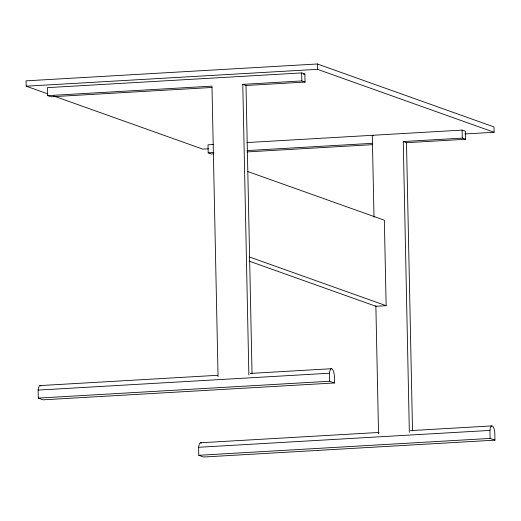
<?xml version="1.0" encoding="UTF-8"?>
<svg xmlns="http://www.w3.org/2000/svg" width="521" height="521" viewBox="0 0 521 521"><rect width="100%" height="100%" fill="white"/><g stroke="black" fill="none" stroke-linecap="round" stroke-linejoin="round"><path stroke-width="0.78" d="M464.888 133.956L494.103 132.269L493.993 126.922L317.38 63.985L26.05 80.846L26.161 86.186L47.567 93.819M26.161 86.186L317.491 69.326L494.103 132.269M248.862 374.97L242.779 84.35L246.003 85.496L305.039 82.084L304.87 74.067L301.646 72.92L47.535 87.626L47.704 95.636L50.928 96.789L211.962 87.469M303.255 74.164L304.87 74.067M47.704 95.636L211.975 86.134L218.065 376.755M242.779 84.35L301.815 80.931L305.039 82.084M213.682 144.486L208.016 144.812L208.185 152.829L211.409 153.982L213.838 153.838M246.863 142.565L462.127 130.107L465.357 131.259L465.52 139.276L406.484 142.689L403.261 141.543L409.35 432.163M208.452 148.798L202.773 149.13L53.689 95.994M208.185 152.829L213.851 152.503M247.026 150.582L372.456 143.321M403.261 141.543L462.296 138.124L465.52 139.276M247.019 151.917L372.45 144.662M247.703 171.507L384.348 220.201L386.139 305.69L375.875 306.289L249.149 261.125M39.928 385.586L217.648 375.302M250.113 373.427L331.258 368.731M38.131 390.086L329.461 373.225A8.746 2.585 86.7 0 1 331.766 368.744A8.746 2.585 86.7 0 1 334.3 374.951L334.469 382.961L43.139 399.822L38.3 398.096L38.131 390.086A8.746 2.585 86.7 0 1 40.951 385.95M38.3 398.096L329.63 381.242L334.469 382.961M200.416 442.778L378.943 432.45M410.594 430.613L491.746 425.918M198.612 447.278L489.942 430.418A8.746 2.585 86.7 0 1 492.254 425.937A8.746 2.585 86.7 0 1 494.781 432.143L494.95 440.154L203.62 457.015L198.781 455.289L198.612 447.278A8.746 2.585 86.7 0 1 201.438 443.143M198.781 455.289L490.111 438.428L494.95 440.154M373.583 135.766L372.294 135.31L374.006 217.198M249.494 256.996L386.139 305.69M489.942 430.418L490.111 438.428M462.127 130.107L462.296 138.124M406.484 142.689L412.521 430.88M375.862 305.684L378.546 433.947M329.461 373.225L329.63 381.242M317.38 63.985L317.491 69.326M301.646 72.92L301.815 80.931M246.003 85.496L252.04 373.687"/></g></svg>
